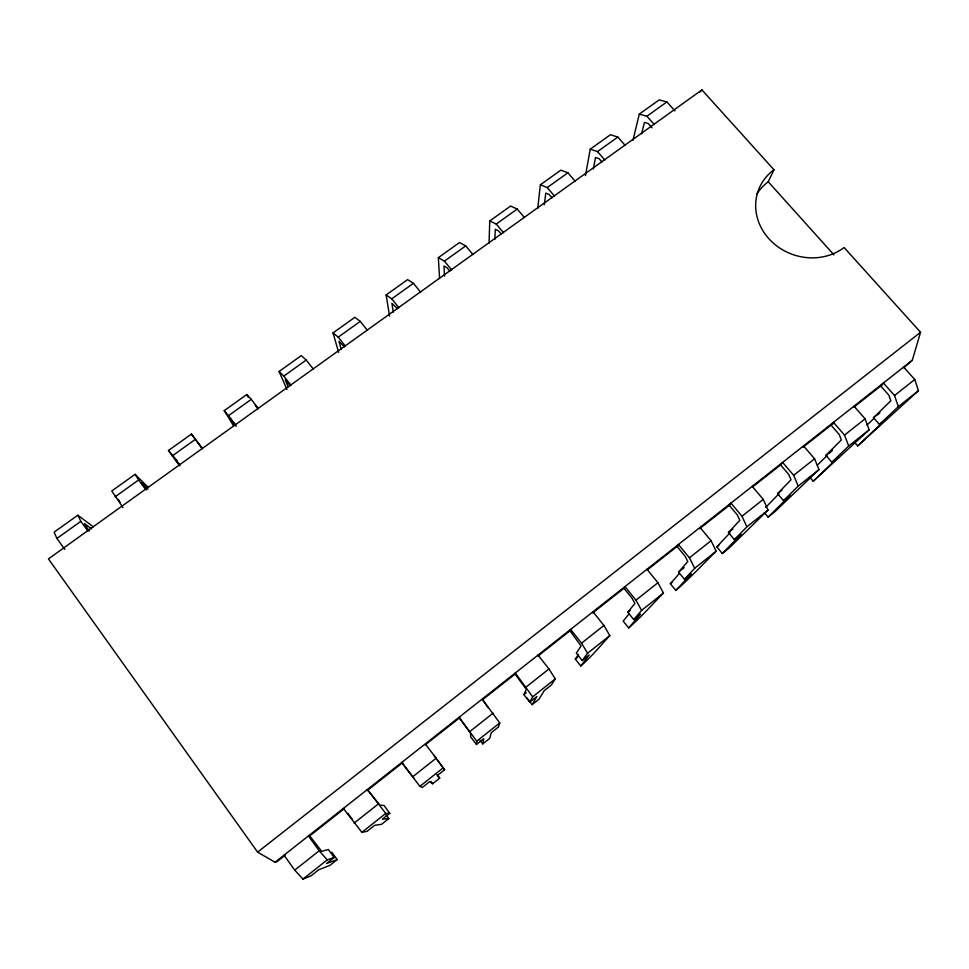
<?xml version="1.0" encoding="UTF-8"?>
<svg xmlns="http://www.w3.org/2000/svg" width="969" height="969" viewBox="0 0 969 969"><rect width="100%" height="100%" fill="white"/><g stroke="black" fill="none" stroke-linecap="round" stroke-linejoin="round"><path stroke-width="1.45" d="M489.042 243.219L489.769 220.932L510.59 206.058L517.216 209.05L524.471 217.613M494.856 239.464L495.28 229.253L498.526 230.852L501.312 234.171M476.469 744.458L476.76 741.188L459.015 717.326L470.631 733.412L470.631 736.803L476.469 744.458L483.701 738.717L482.768 743.889L480.055 740.34M537.734 208.432L540.375 184.776L560.857 170.144L567.882 172.797L575.162 181.239M544.348 204.677L545.765 193.097L549.193 194.515L551.991 197.797M585.47 175.595L590.254 149.141L610.422 134.727L617.822 137.065L625.126 145.374M593.331 168.933L595.523 157.45L599.145 158.71L601.955 161.932M632.939 140.372L639.298 114.112L659.162 99.916L666.914 101.927L674.969 110.938M641.575 133.783L644.446 122.409L648.249 123.511L652.004 127.751M903.823 367.796L912.289 360.262L920.55 332.27L844.084 247.507A53.683 48.414 19.8 0 1 768.877 238.713A53.683 48.414 19.8 0 1 773.952 169.745L701.919 89.899L48.45 558.907L257.609 852.126L275.039 862.253L276.855 861.78L285.165 855.227M488.4 708.073L482.174 699.085L499.762 722.935L498.405 727.041L491.21 732.758L489.733 738.354L482.768 743.889M523.902 694.616L526.324 689.322L514.975 673.976L515.29 672.995L532.659 696.832L529.764 702.137L523.902 694.616L526.264 692.738M756.898 193.982A52.665 47.614 19.9 0 1 768.247 181.784L773.952 169.745M526.7 697.644L532.138 704.645L536.874 696.493L529.764 702.137M538.061 655.056L548.975 668.949L555.261 678.894L551.325 685.022L544.251 690.643L539.006 699.182L532.138 704.645M592.98 611.802L603.929 625.465L609.804 635.603C600.283 645.899 591.429 656.837 580.77 665.994L575.32 659.102L578.505 654.487M587.589 653.239L581.545 643.174L570.608 629.426L569.893 630.71L581.073 645.984L576.289 653.106L582.175 660.519L587.589 653.239L609.804 635.603M580.77 665.994L589.164 654.971L582.175 660.519M676.956 546.359L678.409 544.493L689.419 557.817L694.676 568.258L684.465 579.292L678.554 572.098L687.796 561.499L685.168 556.291L676.956 546.359L679.221 544.578M627.839 612.275L634.889 603.384L632.067 598.273L623.879 588.171L624.969 586.596L635.943 600.126L641.587 610.385L633.738 619.579L627.839 612.275L630.129 610.458M629.402 613.425L623.188 621.129L628.663 627.924C641.115 617.205 651.907 604.753 663.426 593.052L657.939 582.72L646.965 569.275M628.663 627.924L640.618 614.116L633.738 619.579M700.03 527.463L711.052 540.702L716.152 551.216C702.731 564.309 690.037 578.19 675.841 590.436L670.354 583.726L679.33 573.539M728.458 532.562L739.819 520.305L737.385 515.024L729.148 505.237L730.953 503.105L741.988 516.223L746.869 526.833L734.393 539.648L728.458 532.562L732.891 529.05M675.841 590.436L691.236 573.914L684.465 579.292M752.21 486.353L763.257 499.386L767.993 510.069L728.785 548.357L722.317 553.493L716.818 546.891L730.032 532.732M830.966 425.016L833.437 422.375L844.52 435.093L848.687 446.031L831.874 462.249L825.915 455.357L841.322 439.962L839.227 434.512L830.966 425.016L834.37 422.339M699.872 92.043L701.919 89.899M777.574 493.657L790.995 479.8L788.73 474.435L780.481 464.793L782.625 462.407L793.684 475.319L798.202 486.099L783.521 500.646L777.574 493.657L781.947 490.193M765.68 507.429L779.003 493.73M722.317 553.493L741.043 534.367L734.393 539.648M817.351 465.205L827.005 455.587M829.149 453.456L832.371 450.246L825.915 455.357M764.432 512.758L768.114 517.107L790.074 495.438L783.521 500.646M803.531 445.934L814.602 458.761L818.975 469.614L774.473 512.044L768.114 517.107M873.505 417.663L890.826 400.766L888.912 395.243L880.627 385.892L883.413 383.009L894.52 395.522L898.348 406.629L879.477 424.446L873.505 417.663L879.852 412.637L877.72 414.708M867.073 425.064L874.522 417.809M809.551 476.954L813.233 481.242L838.318 457.126L831.874 462.249M854.004 406.181L865.099 418.814L869.108 429.824L813.233 481.242M854.924 442.736L857.698 445.897L885.823 419.407L879.477 424.446M903.653 367.069L914.76 379.509L918.442 390.677L857.698 445.897M334.135 857.48L327.243 859.854L319.176 850.782L308.433 835.944L309.632 835.75L321.66 851.339L328.358 849.51L334.135 857.48L326.577 863.488L337.176 859.6L331.81 852.199M389.792 813.282L385.747 813.427L367.36 789.529L379.945 805.203L383.99 805.445L389.792 813.282L382.355 819.193L388.799 818.563L386.11 814.917M433.712 755.057L444.589 769.774L437.273 775.588L439.696 778.119L432.61 783.739L429.642 781.644L422.29 787.482L419.88 786.331L401.735 762.446L413.957 778.277M337.176 859.6L329.872 865.402L318.68 869.762L311.085 875.794L302.982 879.101L294.721 870.126L284.002 855.191M388.799 818.563L381.616 824.28L374.591 825.358L367.118 831.293L361.921 832.335L343.353 808.437M678.554 572.098L684.187 567.628M575.32 659.102L577.56 657.309M670.354 583.726L672.547 581.994M716.818 546.891L718.974 545.184M302.982 879.101L327.243 859.854M361.921 832.335L385.747 813.427M419.88 786.331L443.293 767.751M476.76 741.188L499.762 722.935M532.659 696.832L555.261 678.894M641.587 610.385L663.426 593.052M694.676 568.258L716.152 551.216M746.869 526.833L767.993 510.069M798.202 486.099L818.975 469.614M848.687 446.031L869.108 429.824M898.348 406.629L918.442 390.677M294.721 870.126L319.176 850.782M354.121 823.117L378.14 804.125M412.552 776.896L436.147 758.218L425.645 744.362M469.868 731.534L493.051 713.196M526.191 686.973L548.975 668.949M581.545 643.174L603.929 625.465M635.943 600.126L657.939 582.72M689.419 557.817L711.052 540.702M741.988 516.223L763.257 499.386M793.684 475.319L814.602 458.761M844.52 435.093L865.099 418.814M894.52 395.522L914.76 379.509M275.039 862.253L912.289 360.262M310.104 835.581L344.54 808.449M367.094 790.668L402.716 762.603M425.282 744.834L459.718 717.702M482.283 699.921L515.532 673.721M538.086 655.952L570.147 630.686M592.713 612.917L624.775 587.65M647.34 569.881L678.215 545.547M699.582 528.711L730.456 504.389M753.022 486.608L781.523 464.151M802.889 447.315L833.764 422.993M853.955 407.089L882.456 384.632M257.609 852.126L920.55 332.27M56.917 538.449L80.851 521.322L77.847 515.205L54.131 532.163L56.917 538.449L64.79 549.411M115.093 496.818L138.615 479.982L135.103 474.301L111.774 490.968L123.002 507.611M195.423 439.332L191.414 434.076L168.473 450.476L172.276 455.902L195.423 439.332L202.509 448.72M251.274 399.361L246.792 394.516L224.227 410.638L228.514 415.653L251.274 399.361L258.396 408.603M306.216 360.044L301.274 355.599L279.072 371.454L283.832 376.069L306.216 360.044L313.362 369.141M360.25 321.381L354.872 317.299L333.033 332.912L338.242 337.139L360.25 321.381L367.433 330.332M413.424 283.323L407.61 279.629L386.122 294.976L391.755 298.827L413.424 283.323L420.631 292.153M465.738 245.896L459.5 242.553L438.351 257.657L444.42 261.145L465.738 245.896L472.969 254.593M489.769 220.932L496.237 224.069L517.216 209.05M540.375 184.776L547.231 187.574L567.882 172.797M590.254 149.141L597.498 151.6L617.822 137.065M639.298 114.112L646.904 116.244L666.914 101.927M91.486 528.795L84.436 523.551L89.16 531.048M77.847 515.205L93.327 526.845M147.954 489.042L141.535 482.647L146.537 489.854M135.103 474.301L148.221 487.455M768.247 181.784L833.946 254.859M646.904 116.244L654.22 124.492M597.498 151.6L604.789 159.97M547.231 187.574L554.51 196.065M496.237 224.069L503.48 232.681M179.604 464.502L174.82 458.809L179.968 465.859M168.473 450.476L177.194 460.856M444.42 261.145L451.639 269.891M449.822 271.126L447.036 267.759L443.996 265.99L444.505 276.274M391.755 298.827L398.949 307.718M397.496 308.687L391.9 303.309L393.269 312.175M338.242 337.139L345.4 346.151M344.322 346.854L338.944 341.245L341.258 349.506M283.832 376.069L290.966 385.226M290.264 385.65L285.128 379.8L288.084 386.655M255.186 405.308L257.924 408.857M228.514 415.653L235.624 424.943M236.23 426.287L230.428 418.983L234.28 425.258M197.7 442.421L199.711 445.074M444.589 769.774L437.285 759.817M436.983 774.522L439.696 778.119M430.817 781.341L432.61 783.739M172.276 455.902L179.35 465.338M191.414 434.076L202.121 448.514M138.615 479.982L145.665 489.515M347.859 813.318L352.316 819.399M80.851 521.322L87.864 531M224.227 410.638L233.638 425.9M118.279 499.314L119.95 502.257M246.792 394.516L248.209 397.157M279.072 371.454L286.933 389.465M333.033 332.912L338.666 352.45M386.122 294.976L389.562 316.015M438.351 257.657L439.575 278.551"/></g></svg>
